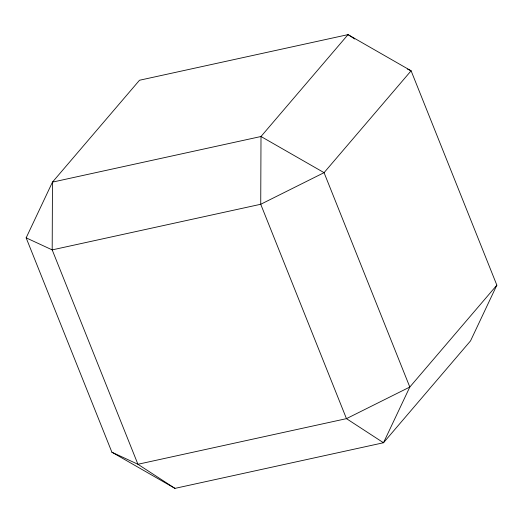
<?xml version="1.0" encoding="UTF-8"?>
<svg xmlns="http://www.w3.org/2000/svg" width="523" height="523" viewBox="0 0 523 523"><rect width="100%" height="100%" fill="white"/><g stroke="black" fill="none" stroke-linecap="round" stroke-linejoin="round"><path stroke-width="0.78" d="M26.15 237.841L52.463 182.122L139.504 80.248L348.043 34.623L411.104 70.788L496.85 285.159L470.537 340.878L383.496 442.752L174.957 488.377L111.896 452.212L26.15 237.841L52.189 249.889L260.729 204.271L324.064 172.662L411.104 70.788L407.489 69.114M496.85 285.159L409.81 387.04L383.496 442.752L346.468 418.648L260.729 204.271L261.003 136.503L348.043 34.623L354.777 39.009M111.896 452.212L137.928 464.267L174.957 488.377M52.463 182.122L52.189 249.889L137.928 464.267L346.468 418.648L409.81 387.04L324.064 172.662L261.003 136.503L52.463 182.122"/></g></svg>
